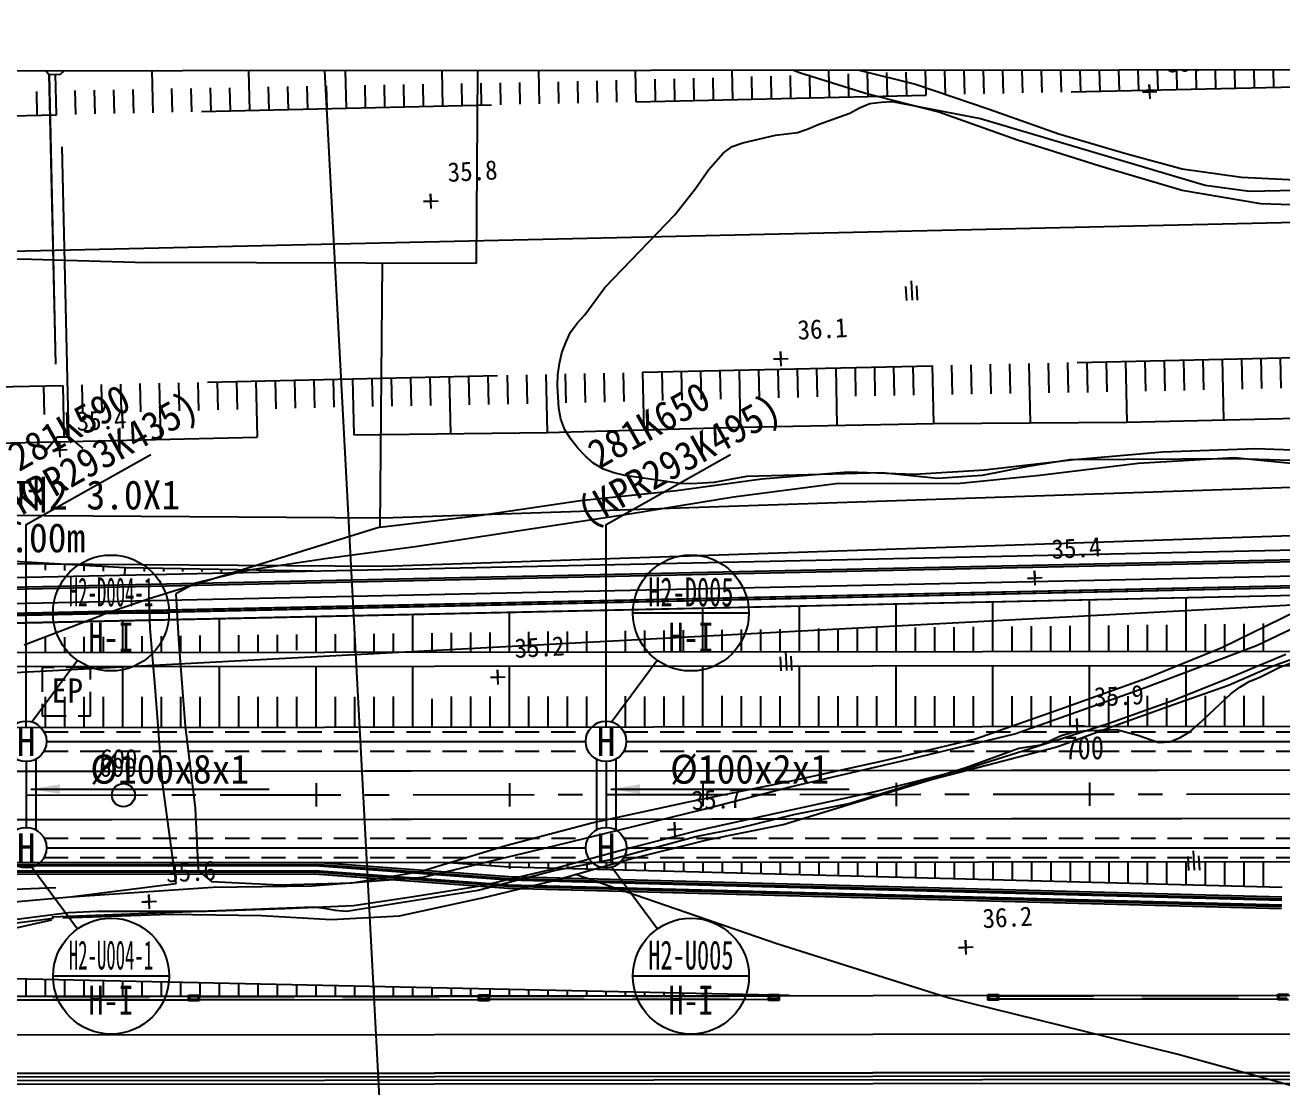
# Model space of a CAD drawing. Header units: millimetres. Extents: x 11366 to 12162, y 1103 to 1810.
# Drawn here: x 11909 to 12039.1, y 1457.4 to 1567.2 of the extents above; entities that cross this region are included whole.
import ezdxf
from ezdxf.enums import TextEntityAlignment as Align
from ezdxf.xclip import XClip

# ---------------------------------------------------------------- set-up
doc = ezdxf.new("R2010")
doc.units = ezdxf.units.MM
doc.header["$LTSCALE"] = 10
doc.header["$MEASUREMENT"] = 0
doc.header["$XCLIPFRAME"] = 2
for name, pattern in [('CENTER', [2, 1.25, -0.25, 0.25, -0.25]), ('DASHEDX2', [1.5, 1, -0.5]), ('HIDDEN', [0.375, 0.25, -0.125])]:
    doc.linetypes.add(name, pattern=pattern)
for name, color, linetype in [('TN-MANH', 4, 'Continuous'), ('TT-COMM-SYMB', 3, 'Continuous'), ('TZ-BASE', 253, 'Continuous'), ('TZ-CABL', 4, 'Continuous')]:
    doc.layers.add(name, color=color, linetype=linetype)
doc.layers.add('TX-PAPR', color=2, linetype='Continuous', plot=False)
doc.styles.add('GR', font='GulimChe.ttf')
doc.styles.get("Standard").update_dxf_attribs({"font": 'GulimChe.ttf'})
doc.linetypes.add('ZIGZAG', pattern='A,0.0001,-0.2,[131,ltypeshp.shx,S=0.2,R=0,X=-0.2,Y=0],-0.4,[131,ltypeshp.shx,S=0.2,R=180,X=0.2,Y=0],-0.2', length=0.8001)
doc.dimstyles.get("Standard").update_dxf_attribs({"dimtxt": 0.18, "dimasz": 0.18, "dimexe": 0.18, "dimexo": 0.0625, "dimgap": 0.09, "dimtad": 0, "dimtih": 1, "dimtoh": 1, "dimdec": 4, "dimzin": 0, "dimdsep": 46, "dimtxsty": 'Standard', "dimcen": 0.09, "dimadec": 0, "dimazin": 0, "dimtfac": 1, "dimtdec": 4, "dimtofl": 0, "dimtmove": 0, "dimatfit": 3, "dimfxl": 0, "dimtolj": 1, "dimtzin": 0, "dimarcsym": 0})

# ---------------------------------------------------------------- blocks, each defined once
blk = doc.blocks.new('JD-DFXGDFH6CHF')
at = {"layer": 'TZ-BASE'}
for p, q in [((517.53, 137.22), (536.11, -212.64)), ((536.65, 78.05, 35.93), (536.52, 55.46, 35.93)), ((569.97, 75.18, 36.27), (566.02, 76.78, 36.27)), ((574.86, 75.75, 35.72), (581.97, 74, 35.72)), ((576.67, 73.07, 36.27), (569.97, 75.18, 36.27)), ((584.37, 71.09, 36.27), (576.67, 73.07, 36.27)), ((581.97, 74, 35.72), (589.57, 71.4, 35.72)), ((605.44, 73.18, 35.63), (606.93, 73.26, 35.63)), ((606.19, 73.22, 35.63), (605.44, 73.18, 35.63)), ((606.23, 72.47, 35.63), (606.15, 73.97, 35.63)), ((606.15, 73.97, 35.63), (606.19, 73.22, 35.63)), ((575.15, 71, 36), (576.16, 71.57, 36)), ((576.16, 71.57, 36), (577.25, 71.99, 36)), ((577.25, 71.99, 36), (578.39, 72.15, 36)), ((578.39, 72.15, 36), (579.56, 72.2, 36)), ((579.56, 72.2, 36), (588.7, 70.45, 36)), ((571.89, 69.84, 36), (575.15, 71, 36)), ((592.4, 68.23, 36.27), (584.37, 71.09, 36.27)), ((588.7, 70.45, 36), (611.93, 63.54, 36)), ((589.57, 71.4, 35.72), (596.79, 68.86, 35.72)), ((567.47, 68.72, 36), (569.75, 69, 36)), ((569.75, 69, 36), (570.84, 69.38, 36)), ((570.84, 69.38, 36), (571.89, 69.84, 36)), ((562.99, 67.56, 36), (564.08, 67.94, 36)), ((564.08, 67.94, 36), (567.47, 68.72, 36)), ((601.04, 65.52, 36.27), (592.4, 68.23, 36.27)), ((596.79, 68.86, 35.72), (603.73, 66.84, 35.72)), ((560.53, 65.14, 36), (562.06, 66.88, 36)), ((562.06, 66.88, 36), (562.99, 67.56, 36)), ((603.73, 66.84, 35.72), (609.54, 65.24, 35.72)), ((559.19, 63.22, 36), (560.53, 65.14, 36)), ((609.55, 62.99, 36.27), (601.04, 65.52, 36.27)), ((609.54, 65.24, 35.72), (615.7, 64.37, 35.72)), ((615.7, 64.37, 35.72), (622, 64.08, 35.72)), ((531.86, 61.15, 35.8), (531.78, 62.65, 35.8)), ((531.78, 62.65, 35.8), (531.82, 61.9, 35.8)), ((557.05, 60.47, 36), (559.19, 63.22, 36)), ((617.68, 61.63, 36.27), (609.55, 62.99, 36.27)), ((611.93, 63.54, 36), (616.52, 62.95, 36)), ((616.52, 62.95, 36), (630.49, 63.19, 36)), ((283.45, 52.05), (699.95, 61.53)), ((531.07, 61.86, 35.8), (532.57, 61.94, 35.8)), ((531.82, 61.9, 35.8), (531.07, 61.86, 35.8)), ((626.07, 61.34, 36.27), (617.68, 61.63, 36.27)), ((549.8, 52.96, 36), (557.05, 60.47, 36)), ((459.22, 56, 36.19), (490.5, 55.91, 36.19)), ((490.5, 55.91, 36.19), (502.38, 55.55, 36.19)), ((536.52, 55.46, 35.93), (502.38, 55.55, 35.93)), ((526.78, 55.48, 35.93), (526.53, 28.18, 35.93)), ((581.5, 53.67, 35.97), (581.61, 51.66, 35.97)), ((547.74, 50.14, 36), (549.8, 52.96, 36)), ((580.94, 53.08, 35.97), (581.02, 51.63, 35.97)), ((582.17, 51.67, 35.97), (582.09, 53.14, 35.97)), ((546.97, 49.27, 36), (547.74, 50.14, 36)), ((545.79, 47.28, 36), (546.28, 48.33, 36)), ((546.28, 48.33, 36), (546.97, 49.27, 36)), ((545.37, 46.2, 36), (545.79, 47.28, 36)), ((545.11, 45.09, 36), (545.37, 46.2, 36)), ((567.27, 45.55, 36.11), (568.77, 45.63, 36.11)), ((568.02, 45.59, 36.11), (567.27, 45.55, 36.11)), ((568.06, 44.84, 36.11), (567.98, 46.34, 36.11)), ((567.98, 46.34, 36.11), (568.02, 45.59, 36.11)), ((544.97, 43.94, 36), (545.11, 45.09, 36)), ((544.93, 42.79, 36), (544.97, 43.94, 36)), ((545.06, 40.48, 36), (544.93, 42.79, 36)), ((545.26, 39.34, 36), (545.06, 40.48, 36)), ((545.68, 38.25, 36), (545.26, 39.34, 36)), ((546.29, 37.29, 36), (545.68, 38.25, 36)), ((493.46, 35.4, 35.42), (493.38, 36.9, 35.42)), ((493.38, 36.9, 35.42), (493.42, 36.15, 35.42)), ((547.01, 36.36, 36), (546.29, 37.29, 36)), ((492.67, 36.11, 35.42), (494.17, 36.19, 35.42)), ((493.42, 36.15, 35.42), (492.67, 36.11, 35.42)), ((547.8, 35.52, 36), (547.01, 36.36, 36)), ((548.67, 34.75, 36), (547.8, 35.52, 36)), ((589.11, 34.1, 36.27), (598.39, 35.18, 36.27)), ((597.94, 35.12, 36), (593.4, 34.41, 36)), ((615.26, 35.25, 36), (597.94, 35.12, 36)), ((598.39, 35.18, 36.27), (607.5, 35.98, 36.27)), ((614.92, 35.36, 35.59), (605, 34.75, 35.59)), ((607.5, 35.98, 36.27), (617.16, 36.32, 36.27)), ((623.25, 34.53, 35.59), (614.92, 35.36, 35.59)), ((624.42, 34.96, 36), (615.26, 35.25, 36)), ((617.16, 36.32, 36.27), (624.6, 36.03, 36.27)), ((549.68, 34.18, 36), (548.67, 34.75, 36)), ((550.76, 33.8, 36), (549.68, 34.18, 36)), ((566.06, 33.17, 36.27), (574.98, 33.9, 36.27)), ((574.98, 33.9, 36.27), (581.89, 33.67, 36.27)), ((581.89, 33.67, 36.27), (589.11, 34.1, 36.27)), ((593.4, 34.41, 36), (588.86, 33.52, 36)), ((605, 34.75, 35.59), (594.84, 33.52, 35.59)), ((551.88, 33.5, 36), (550.76, 33.8, 36)), ((557.62, 32.69, 36), (551.88, 33.5, 36)), ((557.23, 31.96, 36.27), (566.06, 33.17, 36.27)), ((558.77, 32.66, 36), (557.62, 32.69, 36)), ((561.09, 32.79, 36), (558.77, 32.66, 36)), ((564.49, 33.42, 36), (561.09, 32.79, 36)), ((573.7, 32.67, 35.59), (563.13, 31.27, 35.59)), ((578.49, 33.8, 36), (564.49, 33.42, 36)), ((579.68, 32.7, 35.59), (573.7, 32.67, 35.59)), ((584.23, 33.22, 36), (578.49, 33.8, 36)), ((586.23, 32.65, 35.59), (579.68, 32.7, 35.59)), ((588.86, 33.52, 36), (584.23, 33.22, 36)), ((594.84, 33.52, 35.59), (586.23, 32.65, 35.59)), ((547.29, 30.93, 36.27), (557.23, 31.96, 36.27)), ((563.13, 31.27, 35.59), (552.38, 29.52, 35.59)), ((536.77, 29.38, 36.27), (547.29, 30.93, 36.27)), ((526.53, 28.18, 36.27), (536.77, 29.38, 36.27)), ((552.38, 29.52, 35.59), (541.24, 27.84, 35.59)), ((481.15, 22.79), (699.98, 27.53)), ((481.15, 22.8), (699.95, 27.53)), ((526.53, 28.18, 35.93), (502.67, 20.75, 35.93)), ((541.24, 27.84, 35.59), (530.19, 26.12, 35.59)), ((530.19, 26.12, 35.59), (520.87, 24.88, 35.59)), ((439.96, 19.21), (699.95, 24.83)), ((500.17, 23.95), (479.95, 25.13)), ((500.17, 23.95), (479.95, 25.13)), ((520.87, 24.88, 35.59), (512.8, 23.69, 35.59)), ((699.42, 24.27), (0.01, -12.87)), ((489.95, 22.99), (489.95, 24.55)), ((489.95, 22.98), (489.95, 24.54)), ((491.95, 23.73), (491.95, 24.43)), ((491.95, 23.73), (491.95, 24.43)), ((493.95, 23.69), (493.95, 24.31)), ((493.95, 23.69), (493.95, 24.31)), ((495.95, 23.66), (495.95, 24.2)), ((495.95, 23.65), (495.95, 24.19)), ((497.95, 23.62), (497.95, 24.08)), ((497.95, 23.62), (497.95, 24.08)), ((500.16, 23.21), (500.17, 23.95)), ((500.16, 23.21), (500.17, 23.95)), ((519.59, 23.63), (500.17, 23.95)), ((519.59, 23.63), (500.17, 23.95)), ((502.17, 23.58), (502.17, 23.92)), ((502.17, 23.58), (502.17, 23.92)), ((504.17, 23.59), (504.17, 23.89)), ((504.17, 23.59), (504.17, 23.89)), ((506.17, 23.59), (506.17, 23.86)), ((506.17, 23.6), (506.17, 23.86)), ((512.8, 23.69, 35.59), (507.48, 22.39, 35.59)), ((508.17, 23.6), (508.17, 23.82)), ((508.17, 23.6), (508.17, 23.82)), ((510.16, 23.42), (510.17, 23.79)), ((510.17, 23.42), (510.17, 23.79)), ((512.17, 23.47), (512.17, 23.76)), ((512.17, 23.47), (512.17, 23.76)), ((514.17, 23.51), (514.17, 23.73)), ((514.17, 23.51), (514.17, 23.72)), ((516.17, 23.55), (516.17, 23.69)), ((516.17, 23.55), (516.17, 23.69)), ((594.34, 22.16, 35.44), (594.26, 23.66, 35.44)), ((594.26, 23.66, 35.44), (594.3, 22.91, 35.44)), ((507.48, 22.39, 35.59), (505.43, 21.28, 35.59)), ((593.55, 22.87, 35.44), (595.05, 22.95, 35.44)), ((594.3, 22.91, 35.44), (593.55, 22.87, 35.44)), ((505.43, 21.28, 35.59), (505.75, 16.03, 35.59)), ((609.95, 15.32), (609.95, 20.88)), ((609.95, 15.32), (609.95, 20.88)), ((502.67, 20.75, 35.93), (497.84, 19.1, 35.93)), ((502.79, 17.67, 35.93), (502.67, 20.75, 35.93)), ((549.95, 15.26), (549.95, 19.58)), ((549.95, 15.27), (549.95, 19.58)), ((569.95, 15.28), (569.95, 20.02)), ((569.95, 15.28), (569.95, 20.01)), ((579.95, 15.29), (579.95, 20.23)), ((579.95, 15.29), (579.95, 20.23)), ((589.95, 15.3), (589.95, 20.45)), ((589.95, 15.3), (589.95, 20.45)), ((599.95, 15.31), (599.95, 20.66)), ((599.95, 15.31), (599.95, 20.66)), ((617.23, 15.94, 34.84), (626.13, 20.17, 34.84)), ((489.75, 16.01, 36.02), (497.84, 19.1, 36.02)), ((489.95, 15.21), (489.95, 18.29)), ((489.95, 15.21), (489.95, 18.28)), ((499.95, 15.22), (499.95, 18.5)), ((499.95, 15.22), (499.95, 18.5)), ((509.95, 15.23), (509.95, 18.59)), ((509.95, 15.23), (509.95, 18.59)), ((519.95, 15.24), (519.95, 18.78)), ((519.95, 15.25), (519.95, 18.78)), ((529.95, 15.24), (529.95, 19.15)), ((529.95, 15.25), (529.95, 19.15)), ((539.95, 15.26), (539.95, 19.37)), ((539.95, 15.25), (539.95, 19.36)), ((613.65, 15.73, 35.59), (621.43, 19.5, 35.59)), ((503.29, 11.64, 35.93), (502.79, 17.67, 35.93)), ((503.95, 15.22), (503.95, 16.91)), ((505.95, 15.22), (505.95, 16.93)), ((505.95, 15.23), (505.95, 16.93)), ((507.95, 15.22), (507.95, 16.95)), ((507.95, 15.23), (507.95, 16.95)), ((511.95, 15.23), (511.95, 17)), ((511.95, 15.23), (511.95, 16.99)), ((513.95, 15.23), (513.95, 17.02)), ((513.95, 15.23), (513.95, 17.02)), ((515.95, 15.23), (515.95, 17.04)), ((515.95, 15.23), (515.95, 17.04)), ((517.95, 15.43), (517.95, 17.06)), ((517.95, 15.43), (517.95, 17.06)), ((521.95, 15.24), (521.95, 17.11)), ((521.95, 15.24), (521.95, 17.11)), ((523.95, 15.24), (523.95, 17.13)), ((523.95, 15.24), (523.95, 17.13)), ((525.95, 15.24), (525.95, 17.15)), ((525.95, 15.24), (525.95, 17.15)), ((527.95, 15.25), (527.95, 17.18)), ((527.95, 15.24), (527.95, 17.17)), ((531.95, 15.25), (531.95, 17.22)), ((531.95, 15.25), (531.95, 17.22)), ((533.95, 15.25), (533.95, 17.24)), ((533.95, 15.25), (533.95, 17.24)), ((535.95, 15.25), (535.95, 17.27)), ((535.95, 15.25), (535.95, 17.26)), ((537.95, 15.25), (537.95, 17.29)), ((537.95, 15.25), (537.95, 17.29)), ((541.95, 15.26), (541.95, 17.33)), ((541.95, 15.26), (541.95, 17.33)), ((543.95, 15.26), (543.95, 17.36)), ((543.95, 15.26), (543.95, 17.35)), ((545.95, 15.26), (545.95, 17.38)), ((545.95, 15.26), (545.95, 17.38)), ((547.95, 15.26), (547.95, 17.4)), ((547.95, 15.26), (547.95, 17.4)), ((551.95, 15.26), (551.94, 17.44)), ((551.95, 15.27), (551.95, 17.45)), ((553.95, 15.27), (553.94, 17.47)), ((553.95, 15.27), (553.95, 17.47)), ((555.95, 15.27), (555.94, 17.49)), ((555.95, 15.27), (555.95, 17.49)), ((557.95, 15.27), (557.94, 17.51)), ((557.95, 15.27), (557.95, 17.51)), ((561.95, 15.27), (561.95, 17.56)), ((561.95, 15.28), (561.95, 17.56)), ((563.95, 15.28), (563.95, 17.58)), ((563.95, 15.28), (563.95, 17.58)), ((565.95, 15.28), (565.95, 17.6)), ((565.95, 15.28), (565.95, 17.6)), ((567.95, 15.28), (567.95, 17.63)), ((567.95, 15.28), (567.95, 17.62)), ((571.95, 15.28), (571.95, 17.67)), ((571.95, 15.29), (571.95, 17.67)), ((573.95, 15.28), (573.95, 17.69)), ((573.95, 15.29), (573.95, 17.69)), ((575.95, 15.29), (575.95, 17.72)), ((575.95, 15.29), (575.95, 17.71)), ((577.95, 15.29), (577.95, 17.74)), ((577.95, 15.29), (577.95, 17.74)), ((581.95, 15.29), (581.95, 17.78)), ((581.95, 15.29), (581.95, 17.78)), ((583.95, 15.3), (583.95, 17.81)), ((583.95, 15.29), (583.95, 17.8)), ((585.95, 15.3), (585.95, 17.83)), ((585.95, 15.3), (585.95, 17.83)), ((587.95, 15.3), (587.95, 17.85)), ((587.95, 15.3), (587.95, 17.85)), ((591.95, 15.3), (591.95, 17.9)), ((591.95, 15.3), (591.95, 17.89)), ((593.95, 15.3), (593.95, 17.92)), ((593.95, 15.3), (593.95, 17.92)), ((595.95, 15.3), (595.95, 17.94)), ((595.95, 15.31), (595.95, 17.94)), ((597.95, 15.31), (597.95, 17.96)), ((597.95, 15.31), (597.95, 17.96)), ((601.95, 15.31), (601.95, 18.01)), ((601.95, 15.31), (601.95, 18.01)), ((603.95, 15.31), (603.95, 18.03)), ((603.95, 15.31), (603.95, 18.03)), ((605.95, 15.32), (605.95, 18.06)), ((605.95, 15.31), (605.95, 18.05)), ((607.95, 15.32), (607.95, 18.08)), ((607.95, 15.31), (607.95, 18.07)), ((611.95, 15.32), (611.95, 18.12)), ((611.95, 15.32), (611.95, 18.12)), ((613.95, 15.32), (613.95, 18.15)), ((613.95, 15.32), (613.95, 18.14)), ((615.95, 15.32), (615.95, 18.17)), ((615.95, 15.32), (615.95, 18.17)), ((617.95, 15.32), (617.95, 18.19)), ((617.95, 15.33), (617.95, 18.19)), ((491.95, 15.21), (491.95, 16.77)), ((491.95, 15.21), (491.95, 16.77)), ((493.95, 15.21), (493.95, 16.79)), ((493.95, 15.21), (493.95, 16.79)), ((495.95, 15.22), (495.95, 16.82)), ((495.95, 15.21), (495.95, 16.81)), ((497.95, 15.22), (497.95, 16.84)), ((497.95, 15.22), (497.95, 16.84)), ((501.95, 15.22), (501.95, 16.88)), ((501.95, 15.22), (501.95, 16.88)), ((503.95, 15.22), (503.95, 16.9)), ((505.75, 16.03, 35.59), (506.38, 7.57, 35.59)), ((605.44, 11.49, 34.84), (617.23, 15.94, 34.84)), ((605.85, 12.54, 35.59), (613.65, 15.73, 35.59)), ((567.95, 14.76, 35.11), (568.02, 13.31, 35.11)), ((568.5, 15.35, 35.11), (568.61, 13.34, 35.11)), ((569.17, 13.35, 35.11), (569.1, 14.82, 35.11)), ((620.27, 15, 34.84), (614.42, 12.56, 34.84)), ((618.68, 13.72, 36.56), (622.66, 15.16, 36.56)), ((489.96, 7.45), (489.95, 13.75)), ((489.96, 7.45), (489.95, 13.75)), ((499.96, 7.46), (499.95, 13.76)), ((499.96, 7.46), (499.95, 13.76)), ((509.96, 7.47), (509.95, 13.77)), ((509.96, 7.47), (509.95, 13.77)), ((519.96, 7.48), (519.95, 13.78)), ((519.96, 7.48), (519.95, 13.78)), ((529.96, 7.49), (529.95, 13.79)), ((529.96, 7.48), (529.95, 13.78)), ((538.78, 11.91, 35.21), (538.7, 13.41, 35.21)), ((538.7, 13.41, 35.21), (538.74, 12.66, 35.21)), ((539.96, 7.5), (539.95, 13.8)), ((539.96, 7.49), (539.95, 13.79)), ((549.96, 7.51), (549.95, 13.81)), ((549.96, 7.5), (549.95, 13.8)), ((569.96, 7.52), (569.95, 13.82)), ((569.96, 7.52), (569.95, 13.82)), ((579.96, 7.53), (579.95, 13.83)), ((579.96, 7.53), (579.95, 13.83)), ((589.96, 7.54), (589.95, 13.84)), ((589.96, 7.54), (589.95, 13.84)), ((599.96, 7.55), (599.95, 13.85)), ((599.96, 7.55), (599.95, 13.85)), ((609.96, 7.56), (609.95, 13.86)), ((609.96, 7.56), (609.95, 13.86)), ((614.34, 11.83, 36.56), (618.68, 13.72, 36.56)), ((617.58, 12.65, 36), (619.67, 13.68, 36)), ((619.67, 13.68, 36), (620.76, 14.1, 36)), ((537.99, 12.62, 35.21), (539.49, 12.7, 35.21)), ((538.74, 12.66, 35.21), (537.99, 12.62, 35.21)), ((596.88, 9.33, 35.59), (605.85, 12.54, 35.59)), ((614.42, 12.56, 34.84), (608.65, 10.24, 34.84)), ((608.66, 9.83, 36.56), (614.34, 11.83, 36.56)), ((615.53, 11.61, 36), (616.49, 12.22, 36)), ((616.49, 12.22, 36), (617.58, 12.65, 36)), ((491.96, 7.45), (491.96, 10.6)), ((491.96, 7.45), (491.96, 10.6)), ((493.96, 7.45), (493.96, 10.6)), ((493.96, 7.45), (493.96, 10.6)), ((495.96, 7.46), (495.96, 10.61)), ((495.96, 7.45), (495.96, 10.6)), ((497.96, 7.46), (497.96, 10.61)), ((497.96, 7.46), (497.96, 10.61)), ((501.96, 7.46), (501.96, 10.61)), ((501.96, 7.46), (501.96, 10.61)), ((504.05, 1.76, 35.93), (503.29, 11.64, 35.93)), ((503.96, 7.46), (503.96, 10.61)), ((503.96, 7.46), (503.96, 10.61)), ((505.96, 7.47), (505.96, 10.62)), ((505.96, 7.46), (505.96, 10.61)), ((507.96, 7.47), (507.96, 10.62)), ((507.96, 7.46), (507.96, 10.61)), ((511.96, 7.47), (511.96, 10.69)), ((511.96, 7.47), (511.96, 10.68)), ((513.96, 7.47), (513.96, 10.6)), ((513.96, 7.47), (513.96, 10.59)), ((515.96, 7.47), (515.96, 10.62)), ((515.96, 7.47), (515.96, 10.62)), ((517.96, 7.48), (517.96, 10.63)), ((517.96, 7.47), (517.96, 10.62)), ((521.96, 7.48), (521.96, 10.63)), ((521.96, 7.48), (521.96, 10.63)), ((523.96, 7.48), (523.96, 10.63)), ((523.96, 7.48), (523.96, 10.63)), ((525.96, 7.48), (525.96, 10.63)), ((525.96, 7.48), (525.96, 10.63)), ((527.96, 7.49), (527.96, 10.64)), ((527.96, 7.48), (527.96, 10.63)), ((533.96, 7.49), (533.96, 10.64)), ((533.96, 7.49), (533.96, 10.64)), ((535.96, 7.49), (535.96, 10.64)), ((535.96, 7.49), (535.96, 10.64)), ((537.96, 7.49), (537.96, 10.64)), ((537.96, 7.49), (537.96, 10.64)), ((541.96, 7.5), (541.96, 10.65)), ((541.96, 7.5), (541.96, 10.65)), ((543.96, 7.5), (543.96, 10.65)), ((543.96, 7.5), (543.96, 10.65)), ((545.96, 7.5), (545.96, 10.65)), ((545.96, 7.5), (545.96, 10.65)), ((547.96, 7.5), (547.96, 10.65)), ((547.96, 7.5), (547.96, 10.65)), ((551.96, 7.51), (551.96, 10.68)), ((551.96, 7.5), (551.96, 10.67)), ((553.96, 7.51), (553.96, 10.66)), ((553.96, 7.51), (553.96, 10.66)), ((555.96, 7.51), (555.96, 10.66)), ((555.96, 7.51), (555.96, 10.66)), ((557.96, 7.51), (557.96, 10.71)), ((557.96, 7.51), (557.96, 10.71)), ((561.96, 7.51), (561.96, 10.71)), ((561.96, 7.52), (561.96, 10.71)), ((563.96, 7.52), (563.96, 10.67)), ((563.96, 7.52), (563.96, 10.67)), ((565.96, 7.52), (565.96, 10.67)), ((565.96, 7.52), (565.96, 10.67)), ((567.96, 7.52), (567.96, 10.67)), ((567.96, 7.52), (567.96, 10.67)), ((571.96, 7.53), (571.96, 10.68)), ((571.96, 7.52), (571.96, 10.67)), ((573.96, 7.53), (573.96, 10.68)), ((573.96, 7.52), (573.96, 10.67)), ((575.96, 7.53), (575.96, 10.68)), ((575.96, 7.53), (575.96, 10.68)), ((577.96, 7.53), (577.96, 10.68)), ((577.96, 7.53), (577.96, 10.68)), ((581.96, 7.53), (581.96, 10.68)), ((581.96, 7.53), (581.96, 10.68)), ((583.96, 7.54), (583.96, 10.69)), ((583.96, 7.53), (583.96, 10.68)), ((585.96, 7.54), (585.96, 10.69)), ((585.96, 7.54), (585.96, 10.69)), ((587.96, 7.54), (587.96, 10.69)), ((587.96, 7.54), (587.96, 10.69)), ((591.96, 7.54), (591.96, 10.69)), ((591.96, 7.54), (591.96, 10.69)), ((592.25, 6.8, 34.84), (605.44, 11.49, 34.84)), ((593.96, 7.54), (593.96, 10.69)), ((593.96, 7.54), (593.96, 10.69)), ((595.96, 7.55), (595.96, 10.7)), ((595.96, 7.54), (595.96, 10.69)), ((597.96, 7.55), (597.96, 10.7)), ((597.96, 7.55), (597.96, 10.7)), ((601.96, 7.55), (601.96, 10.7)), ((601.96, 7.55), (601.96, 10.7)), ((603.96, 7.55), (603.96, 10.7)), ((603.96, 7.55), (603.96, 10.7)), ((605.96, 7.56), (605.96, 10.71)), ((605.96, 7.55), (605.96, 10.7)), ((607.96, 7.55), (607.96, 10.47)), ((607.96, 7.56), (607.96, 10.47)), ((611.22, 7.75, 36), (614.6, 10.93, 36)), ((611.96, 7.56), (611.96, 10.71)), ((611.96, 7.56), (611.96, 10.71)), ((613.96, 7.56), (613.96, 10.71)), ((613.96, 7.56), (613.96, 10.71)), ((614.6, 10.93, 36), (615.53, 11.61, 36)), ((615.96, 7.56), (615.96, 10.71)), ((615.96, 7.56), (615.96, 10.71)), ((617.96, 7.57), (617.96, 10.72)), ((617.96, 7.56), (617.96, 10.71)), ((531.96, 7.49), (531.96, 10.4)), ((531.96, 7.49), (531.96, 10.4)), ((588.16, 6.26, 35.59), (596.88, 9.33, 35.59)), ((608.65, 10.24, 34.84), (601.88, 7.81, 34.84)), ((603.29, 7.91, 36.56), (608.66, 9.83, 36.56)), ((601.88, 7.81, 34.84), (596.09, 5.95, 34.84)), ((596.57, 5.44, 36.56), (603.29, 7.91, 36.56)), ((598.73, 6.87, 35.92), (598.65, 8.36, 35.92)), ((598.65, 8.36, 35.92), (598.69, 7.61, 35.92)), ((506.38, 7.57, 35.59), (507.42, -0.89, 35.59)), ((581.61, 4.25, 34.84), (592.25, 6.8, 34.84)), ((594.92, 5.64, 36), (597.02, 6.6, 36)), ((597.02, 6.6, 36), (598.15, 6.91, 36)), ((597.94, 7.57, 35.92), (599.44, 7.65, 35.92)), ((598.69, 7.61, 35.92), (597.94, 7.57, 35.92)), ((598.15, 6.91, 36), (599.28, 7.1, 36)), ((599.28, 7.1, 36), (602.74, 7.24, 36)), ((602.74, 7.24, 36), (604.98, 6.64, 36)), ((604.98, 6.64, 36), (607.14, 5.88, 36)), ((609.33, 6.42, 36), (610.33, 7, 36)), ((610.33, 7, 36), (611.22, 7.75, 36)), ((578.57, 3.98, 35.59), (588.16, 6.26, 35.59)), ((587.17, 3.32, 36), (592.65, 5.29, 36)), ((596.09, 5.95, 34.84), (587.51, 3.22, 34.84)), ((590.23, 3.79, 36.56), (596.57, 5.44, 36.56)), ((592.65, 5.29, 36), (594.92, 5.64, 36)), ((607.14, 5.88, 36), (608.28, 5.96, 36)), ((608.28, 5.96, 36), (609.33, 6.42, 36)), ((568.64, 1.81, 35.59), (578.57, 3.98, 35.59)), ((569, 1.29, 34.84), (581.61, 4.25, 34.84)), ((298.8, 2.77), (498.8, 2.94)), ((471.52, 2.92), (563.16, 3)), ((498.8, 2.94), (698.8, 3.12)), ((563.16, 3), (607.07, 3.04)), ((575.05, -0.42, 36), (587.17, 3.32, 36)), ((587.51, 3.22, 34.84), (577.74, 0.79, 34.84)), ((583.71, 2.09, 36.56), (590.23, 3.79, 36.56)), ((607.07, 3.04), (700, 3.13)), ((505.48, -8.69, 35.93), (504.05, 1.76, 35.93)), ((520, -0.73), (520, 1.67)), ((520, -0.74), (520, 1.66)), ((540, -0.71), (540, 1.69)), ((540, -0.72), (540, 1.68)), ((558.47, -0.26, 35.59), (568.64, 1.81, 35.59)), ((560, -0.69), (560, 1.71)), ((560, -0.7), (560, 1.7)), ((576.56, -0.09, 36.56), (583.71, 2.09, 36.56)), ((580, -0.67), (580, 1.73)), ((580, -0.69), (580, 1.71)), ((600, -0.66), (600, 1.74)), ((600, -0.67), (600, 1.73)), ((560.06, -0.99, 34.84), (569, 1.29, 34.84)), ((577.74, 0.79, 34.84), (569.24, -1.06, 34.84)), ((507.42, -0.89, 35.59), (507.75, -7.35, 35.59)), ((544.59, -4.79, 34.84), (560.06, -0.99, 34.84)), ((548.46, -2.43, 35.59), (558.47, -0.26, 35.59)), ((569.24, -1.06, 34.84), (559.65, -3.18, 34.84)), ((568.27, -2.58, 36.56), (576.56, -0.09, 36.56)), ((569.38, -1.55, 36), (575.05, -0.42, 36)), ((298.8, -2.23), (498.8, -2.06)), ((436.62, -2.11), (609.47, -1.96)), ((498.8, -2.06), (698.8, -1.88)), ((539.57, -4.75, 35.59), (548.46, -2.43, 35.59)), ((557.1, -3.84, 35.65), (557.02, -2.34, 35.65)), ((557.02, -2.34, 35.65), (557.06, -3.09, 35.65)), ((560.41, -4.18, 36.56), (568.27, -2.58, 36.56)), ((563.76, -2.95, 36), (569.38, -1.55, 36)), ((609.47, -1.96), (700, -1.87)), ((550.25, -6.25, 36), (559.22, -3.84, 36)), ((559.65, -3.18, 34.84), (551.88, -5.19, 34.84)), ((556.31, -3.13, 35.65), (557.81, -3.05, 35.65)), ((557.06, -3.09, 35.65), (556.31, -3.13, 35.65)), ((559.22, -3.84, 36), (563.76, -2.95, 36)), ((530.72, -7.46, 35.59), (539.57, -4.75, 35.59)), ((531.01, -8.05, 34.84), (544.59, -4.79, 34.84)), ((551.88, -5.19, 34.84), (544.31, -7.24, 34.84)), ((552.23, -6.21, 36.56), (560.41, -4.18, 36.56)), ((543.98, -7.12), (543.98, -6.5)), ((544.58, -8.37, 36.56), (552.23, -6.21, 36.56)), ((544.58, -7.34, 36), (550.25, -6.25, 36)), ((545.98, -7.17), (545.98, -6.5)), ((545.98, -7.17), (545.98, -6.5)), ((547.98, -7.23), (547.98, -6.5)), ((547.98, -7.22), (547.98, -6.5)), ((549.98, -7.28), (549.98, -6.49)), ((549.98, -7.28), (549.98, -6.5)), ((551.98, -7.33), (551.98, -6.49)), ((551.98, -7.33), (551.98, -6.5)), ((553.98, -7.38), (553.98, -6.49)), ((553.98, -7.38), (553.98, -6.49)), ((555.98, -7.43), (555.98, -6.49)), ((555.98, -7.43), (555.98, -6.49)), ((557.98, -7.49), (557.98, -6.49)), ((557.98, -7.48), (557.98, -6.49)), ((559.98, -7.54), (559.98, -6.49)), ((559.98, -7.54), (559.98, -6.49)), ((561.98, -7.59), (561.98, -6.48)), ((561.98, -7.59), (561.98, -6.49)), ((563.98, -7.64), (563.98, -6.48)), ((563.98, -7.64), (563.98, -6.48)), ((565.98, -7.7), (565.98, -6.48)), ((565.98, -7.69), (565.98, -6.48)), ((567.98, -7.75), (567.98, -6.48)), ((567.98, -7.75), (567.98, -6.48)), ((569.98, -7.8), (569.98, -6.48)), ((569.98, -7.8), (569.98, -6.48)), ((571.98, -7.85), (571.98, -6.47)), ((571.98, -7.85), (571.98, -6.48)), ((573.98, -7.9), (573.98, -6.47)), ((573.98, -7.9), (573.98, -6.48)), ((575.98, -7.96), (575.98, -6.47)), ((575.98, -7.95), (575.98, -6.47)), ((577.98, -8.01), (577.98, -6.47)), ((577.98, -8.01), (577.98, -6.47)), ((579.98, -8.06), (579.98, -6.47)), ((579.98, -8.06), (579.98, -6.47)), ((581.98, -8.11), (581.98, -6.47)), ((581.98, -8.11), (581.98, -6.47)), ((583.98, -8.16), (583.98, -6.46)), ((583.98, -8.17), (583.98, -6.47)), ((585.98, -8.22), (585.98, -6.46)), ((585.98, -8.22), (585.98, -6.46)), ((587.98, -8.27), (587.98, -6.46)), ((587.98, -8.27), (587.98, -6.46)), ((589.98, -8.32), (589.98, -6.46)), ((589.98, -8.32), (589.98, -6.46)), ((591.98, -8.37), (591.98, -6.46)), ((591.98, -8.37), (591.98, -6.46)), ((593.98, -8.43), (593.98, -6.46)), ((593.98, -8.42), (593.98, -6.46)), ((595.98, -8.48), (595.98, -6.45)), ((595.98, -8.48), (595.98, -6.46)), ((597.98, -8.53), (597.98, -6.45)), ((597.98, -8.53), (597.98, -6.45)), ((599.98, -8.58), (599.98, -6.45)), ((599.98, -8.58), (599.98, -6.45)), ((601.98, -8.64), (601.98, -6.45)), ((601.98, -8.63), (601.98, -6.45)), ((603.98, -8.69), (603.98, -6.45)), ((603.98, -8.69), (603.98, -6.45)), ((605.98, -8.74), (605.98, -6.44)), ((605.98, -8.74), (605.98, -6.45)), ((607.98, -8.79), (607.98, -6.44)), ((607.98, -8.79), (607.98, -6.45)), ((609.98, -8.84), (609.98, -6.44)), ((609.98, -8.84), (609.98, -6.44)), ((610.14, -5.9, 35.11), (610.22, -7.34, 35.11)), ((610.7, -5.3, 35.11), (610.8, -7.31, 35.11)), ((611.37, -7.31, 35.11), (611.29, -5.84, 35.11)), ((611.98, -8.9), (611.98, -6.44)), ((611.98, -8.89), (611.98, -6.44)), ((613.98, -8.95), (613.98, -6.44)), ((613.98, -8.95), (613.98, -6.44)), ((615.98, -9), (615.98, -6.44)), ((615.98, -9), (615.98, -6.44)), ((617.98, -9.05), (617.98, -6.43)), ((617.98, -9.05), (617.98, -6.44)), ((519.87, -6.52), (479.5, -6.57)), ((519.87, -6.52), (479.5, -6.57)), ((519.85, -6.72), (479.5, -6.77)), ((519.85, -6.72), (479.5, -6.77)), ((519.86, -6.87), (479.5, -6.92)), ((519.86, -6.87), (479.5, -6.92)), ((519.84, -7.37), (479.5, -7.42)), ((519.84, -7.37), (479.5, -7.42)), ((519.83, -7.52), (479.5, -7.57)), ((519.83, -7.52), (479.5, -7.57)), ((519.82, -7.72), (479.5, -7.77)), ((519.83, -7.72), (479.5, -7.77)), ((507.75, -7.35, 35.59), (509.13, -8.48, 35.59)), ((539.81, -9.21), (519.82, -7.72)), ((539.82, -9.01), (519.83, -7.52)), ((539.82, -9.01), (519.83, -7.52)), ((539.81, -9.21), (519.83, -7.72)), ((539.83, -8.86), (519.84, -7.37)), ((539.83, -8.86), (519.84, -7.37)), ((539.86, -8.21), (519.85, -6.72)), ((539.86, -8.21), (519.85, -6.72)), ((539.85, -8.36), (519.86, -6.87)), ((539.85, -8.36), (519.86, -6.87)), ((539.87, -8.01), (519.87, -6.52)), ((539.87, -8.01), (519.87, -6.52)), ((523.68, -8.64, 35.59), (530.72, -7.46, 35.59)), ((533.98, -6.57), (533.98, -6.51)), ((533.98, -6.57), (533.98, -6.51)), ((535.98, -6.72), (535.98, -6.51)), ((535.98, -6.72), (535.98, -6.51)), ((536.7, -9.4, 36), (544.58, -7.34, 36)), ((544.31, -7.24, 34.84), (537.14, -8.92, 34.84)), ((537.98, -6.87), (537.98, -6.51)), ((537.98, -6.87), (537.98, -6.51)), ((539.98, -7.17), (539.98, -6.5)), ((539.98, -7.18), (539.98, -6.51)), ((541.98, -7.07), (541.98, -6.5)), ((541.98, -7.07), (541.98, -6.5)), ((543.98, -7.12), (543.98, -6.5)), ((567.61, -14.95, 37.2), (546.77, -7.75, 37.2)), ((494.49, -10.06, 35.93), (505.48, -8.69, 35.93)), ((494.49, -10.06, 34.84), (509.26, -9.08, 34.84)), ((509.13, -8.48, 35.59), (516.15, -8.85, 35.59)), ((509.26, -9.08, 34.84), (519.46, -8.92, 34.84)), ((516.15, -8.85, 35.59), (523.68, -8.64, 35.59)), ((519.46, -8.92, 34.84), (531.01, -8.05, 34.84)), ((537.14, -8.92, 34.84), (530.02, -10.07, 34.84)), ((537.6, -10.08, 36.56), (544.58, -8.37, 36.56)), ((619.84, -11.1), (539.82, -9.01)), ((619.84, -11.1), (539.82, -9.01)), ((619.84, -10.95), (539.83, -8.86)), ((619.85, -10.95), (539.83, -8.86)), ((619.86, -10.45), (539.85, -8.36)), ((619.86, -10.45), (539.85, -8.36)), ((619.86, -10.3), (539.86, -8.21)), ((619.86, -10.3), (539.86, -8.21)), ((619.87, -10.1), (539.87, -8.01)), ((619.87, -10.1), (539.87, -8.01)), ((493.02, -9.14, 36.16), (486.95, -9.39, 36.16)), ((488.7, -10.58, 35.62), (494.49, -10.06, 35.62)), ((502.71, -11.32, 35.59), (502.63, -9.82, 35.59)), ((502.63, -9.82, 35.59), (502.67, -10.57, 35.59)), ((523.07, -11.56, 36), (536.7, -9.4, 36)), ((530.02, -10.07, 34.84), (523.81, -11, 34.84)), ((528.57, -12.03, 36.56), (537.6, -10.08, 36.56)), ((619.84, -11.3), (539.81, -9.21)), ((619.84, -11.3), (539.81, -9.21)), ((492.59, -12.16, 36), (519.63, -11.12, 36)), ((497.33, -11.6, 34.84), (494.32, -11.74, 34.84)), ((502.5, -11.59, 34.84), (497.33, -11.6, 34.84)), ((501.92, -10.61, 35.59), (503.42, -10.53, 35.59)), ((502.67, -10.57, 35.59), (501.92, -10.61, 35.59)), ((508.6, -11.58, 34.84), (502.5, -11.59, 34.84)), ((516.7, -11.31, 34.84), (508.6, -11.58, 34.84)), ((523.81, -11, 34.84), (516.7, -11.31, 34.84)), ((519.63, -11.12, 36), (520.77, -11.23, 36)), ((520.77, -11.23, 36), (521.92, -11.45, 36)), ((521.92, -11.45, 36), (523.07, -11.56, 36)), ((486.87, -13.72, 36.58), (492.6, -12.46, 36.58)), ((494.32, -11.74, 35.62), (487.91, -12.57, 35.62)), ((488.14, -12.87, 36), (492.78, -12.29, 36)), ((493.73, -12.23, 36.56), (504.76, -11.88, 36.56)), ((504.76, -11.88, 36.56), (514.29, -12.01, 36.56)), ((514.29, -12.01, 36.56), (521.5, -12.42, 36.56)), ((521.5, -12.42, 36.56), (528.57, -12.03, 36.56)), ((585.19, -20.48, 37.2), (567.61, -14.95, 37.2)), ((586.41, -15.34, 36.2), (587.91, -15.26, 36.2)), ((587.16, -15.3, 36.2), (586.41, -15.34, 36.2)), ((587.2, -16.05, 36.2), (587.12, -14.55, 36.2)), ((587.12, -14.55, 36.2), (587.16, -15.3, 36.2)), ((568.92, -20.29), (479.99, -18.37)), ((568.92, -20.29), (479.99, -18.37)), ((489.91, -18.59), (489.92, -20.36)), ((489.92, -18.59), (489.92, -20.36)), ((491.91, -18.63), (491.92, -20.36)), ((491.92, -18.63), (491.92, -20.36)), ((493.91, -18.67), (493.92, -20.36)), ((493.92, -18.67), (493.92, -20.35)), ((495.91, -18.72), (495.92, -20.35)), ((495.92, -18.71), (495.92, -20.35)), ((497.91, -18.76), (497.92, -20.35)), ((497.92, -18.76), (497.92, -20.35)), ((499.91, -18.8), (499.92, -20.35)), ((499.92, -18.8), (499.92, -20.35)), ((501.91, -18.84), (501.92, -20.35)), ((501.91, -18.85), (501.92, -20.35)), ((503.91, -18.89), (503.92, -20.35)), ((503.91, -18.89), (503.92, -20.34)), ((505.91, -18.93), (505.92, -20.35)), ((505.91, -18.93), (505.92, -20.34)), ((507.91, -18.97), (507.92, -20.34)), ((507.91, -18.98), (507.92, -20.34)), ((509.91, -19.02), (509.92, -20.34)), ((509.91, -19.02), (509.92, -20.34)), ((511.91, -19.06), (511.92, -20.34)), ((511.91, -19.06), (511.92, -20.34)), ((513.91, -19.1), (513.92, -20.34)), ((513.91, -19.1), (513.92, -20.34)), ((515.91, -19.14), (515.92, -20.33)), ((515.91, -19.15), (515.92, -20.34)), ((517.91, -19.19), (517.92, -20.33)), ((517.91, -19.19), (517.92, -20.33)), ((519.91, -19.23), (519.92, -20.33)), ((519.91, -19.23), (519.92, -20.33)), ((521.91, -19.27), (521.92, -20.33)), ((521.91, -19.28), (521.91, -20.33)), ((523.91, -19.32), (523.91, -20.33)), ((523.91, -19.32), (523.92, -20.33)), ((525.91, -19.36), (525.91, -20.33)), ((525.91, -19.36), (525.92, -20.32)), ((527.91, -19.4), (527.92, -20.32)), ((527.91, -19.41), (527.91, -20.33)), ((529.91, -19.45), (529.91, -20.32)), ((529.91, -19.45), (529.92, -20.32)), ((531.91, -19.49), (531.91, -20.32)), ((531.91, -19.49), (531.92, -20.32)), ((0.02, -20.81), (700.02, -20.17)), ((2.03, -20.81), (699.95, -20.16)), ((477.69, -20.39), (506.89, -20.36)), ((477.69, -20.75), (506.89, -20.72)), ((507.69, -20.36), (536.89, -20.34)), ((507.69, -20.72), (536.89, -20.7)), ((533.91, -19.53), (533.91, -20.32)), ((533.91, -19.53), (533.92, -20.32)), ((535.91, -19.57), (535.92, -20.32)), ((535.91, -19.58), (535.91, -20.32)), ((537.69, -20.34), (566.89, -20.31)), ((537.69, -20.7), (566.89, -20.67)), ((537.91, -19.62), (537.91, -20.32)), ((537.91, -19.62), (537.92, -20.31)), ((539.91, -19.66), (539.91, -20.31)), ((539.91, -19.66), (539.92, -20.31)), ((541.91, -19.7), (541.92, -20.31)), ((541.91, -19.71), (541.91, -20.31)), ((543.91, -19.75), (543.91, -20.31)), ((543.91, -19.75), (543.92, -20.31)), ((545.91, -19.79), (545.91, -20.31)), ((545.91, -19.79), (545.92, -20.31)), ((547.91, -19.83), (547.92, -20.3)), ((547.91, -19.84), (547.91, -20.31)), ((549.91, -19.88), (549.91, -20.31)), ((549.91, -19.88), (549.92, -20.3)), ((551.91, -19.92), (551.91, -20.3)), ((551.91, -19.92), (551.92, -20.3)), ((553.91, -19.96), (553.91, -20.3)), ((553.91, -19.96), (553.92, -20.3)), ((555.91, -20.01), (555.91, -20.3)), ((555.91, -20.01), (555.91, -20.3)), ((557.91, -20.05), (557.91, -20.3)), ((557.91, -20.05), (557.91, -20.3)), ((559.91, -20.09), (559.91, -20.3)), ((559.91, -20.09), (559.91, -20.29)), ((608.99, -26.34, 37.2), (585.19, -20.48, 37.2)), ((590.39, -20.29), (619.59, -20.26)), ((590.39, -20.65), (619.59, -20.62)), ((0.15, -24.81), (700.02, -24.17)), ((2.03, -24.81), (699.95, -24.16)), ((632.01, -32.69, 37.2), (608.99, -26.34, 37.2)), ((2.03, -28.81), (700.03, -28.17)), ((2.04, -28.81), (699.95, -28.16))]:
    blk.add_line(p, q, dxfattribs=at)
at = {"layer": 'TZ-BASE', "linetype": 'DASHEDX2'}
for p, q in [((593.06, 73.1), (592.94, 78.1)), ((603.05, 73.33), (602.94, 78.43)), ((603.05, 73.33), (602.94, 78.43)), ((613.05, 73.55), (612.93, 78.65)), ((553.07, 72.19), (552.96, 76.74)), ((563.06, 72.42), (562.96, 77.02)), ((563.06, 72.42), (562.96, 77.02)), ((573.06, 72.65), (572.95, 77.39)), ((583.06, 72.87), (582.95, 77.77)), ((583.06, 72.87), (582.95, 77.77)), ((491.08, 76.31), (492.3, 75.01)), ((491.08, 76.31), (492.31, 75.01)), ((493.5, 75.04), (494.94, 76.36)), ((493.51, 75.04), (494.94, 76.37)), ((503.08, 71.05), (502.97, 75.95)), ((503.08, 71.05), (502.97, 75.95)), ((513.08, 71.28), (512.97, 76.08)), ((523.07, 71.51), (522.97, 76.21)), ((523.07, 71.51), (522.97, 76.21)), ((533.07, 71.74), (532.97, 76.33)), ((543.07, 71.96), (542.97, 76.46)), ((543.07, 71.96), (542.97, 76.46)), ((587.06, 72.96), (587, 75.43)), ((589.06, 73.01), (589, 75.49)), ((591.06, 73.05), (591, 75.54)), ((595.06, 73.15), (595, 75.65)), ((597.05, 73.19), (597, 75.71)), ((599.05, 73.24), (599, 75.77)), ((601.05, 73.28), (601, 75.82)), ((605.05, 73.37), (604.99, 75.92)), ((607.05, 73.42), (606.99, 75.97)), ((609.05, 73.46), (608.99, 76.01)), ((611.05, 73.51), (610.99, 76.06)), ((615.05, 73.6), (614.99, 76.15)), ((617.05, 73.65), (616.99, 76.2)), ((619.05, 73.69), (618.99, 76.24)), ((492.3, 75.01), (493.5, 75.04)), ((492.31, 75.01), (493.51, 75.04)), ((493.08, 70.83), (492.99, 75.03)), ((539.07, 71.87), (539.02, 74.14)), ((541.07, 71.92), (541.02, 74.18)), ((545.07, 72.01), (545.02, 74.26)), ((547.07, 72.05), (547.02, 74.31)), ((549.07, 72.1), (549.02, 74.36)), ((551.07, 72.14), (551.01, 74.41)), ((555.07, 72.24), (555.01, 74.52)), ((557.07, 72.28), (557.01, 74.57)), ((559.06, 72.33), (559.01, 74.62)), ((561.06, 72.37), (561.01, 74.67)), ((565.06, 72.46), (565.01, 74.78)), ((567.06, 72.51), (567.01, 74.84)), ((569.06, 72.55), (569.01, 74.9)), ((571.06, 72.6), (571.01, 74.96)), ((575.06, 72.69), (575.01, 75.08)), ((577.06, 72.74), (577.01, 75.14)), ((579.06, 72.78), (579, 75.2)), ((581.06, 72.83), (581, 75.26)), ((585.06, 72.92), (585, 75.38)), ((491.08, 70.78), (491.03, 73.26)), ((495.08, 70.87), (495.02, 73.34)), ((497.08, 70.92), (497.02, 73.38)), ((499.08, 70.96), (499.02, 73.42)), ((501.08, 71.01), (501.02, 73.46)), ((505.08, 71.1), (505.02, 73.54)), ((507.08, 71.14), (507.02, 73.57)), ((509.08, 71.19), (509.02, 73.61)), ((511.08, 71.24), (511.02, 73.64)), ((515.08, 71.33), (515.02, 73.72)), ((517.08, 71.37), (517.02, 73.75)), ((519.07, 71.42), (519.02, 73.79)), ((521.07, 71.46), (521.02, 73.82)), ((525.07, 71.55), (525.02, 73.89)), ((527.07, 71.6), (527.02, 73.93)), ((529.07, 71.64), (529.02, 73.96)), ((531.07, 71.69), (531.02, 74)), ((535.07, 71.78), (535.02, 74.07)), ((537.07, 71.83), (537.02, 74.11)), ((611.69, 45.52), (611.76, 42.37)), ((613.69, 45.56), (613.83, 39.26)), ((615.69, 45.61), (615.76, 42.46)), ((617.69, 45.65), (617.76, 42.5)), ((619.69, 45.7), (619.76, 42.55)), ((555.7, 44.24), (555.77, 41.27)), ((557.7, 44.29), (557.77, 41.32)), ((559.7, 44.33), (559.77, 41.37)), ((561.7, 44.38), (561.77, 41.43)), ((563.7, 44.43), (563.83, 38.53)), ((563.7, 44.43), (563.83, 38.53)), ((565.7, 44.47), (565.77, 41.52)), ((567.7, 44.52), (567.77, 41.56)), ((569.7, 44.56), (569.77, 41.6)), ((571.7, 44.61), (571.77, 41.64)), ((573.7, 44.65), (573.83, 38.7)), ((575.7, 44.7), (575.76, 41.72)), ((577.7, 44.74), (577.76, 41.76)), ((579.7, 44.79), (579.76, 41.8)), ((581.7, 44.83), (581.76, 41.84)), ((583.7, 44.88), (583.83, 38.88)), ((583.7, 44.88), (583.83, 38.88)), ((585.69, 44.93), (585.76, 41.91)), ((587.69, 44.97), (587.76, 41.94)), ((589.69, 45.02), (589.76, 41.97)), ((591.69, 45.06), (591.76, 42)), ((593.69, 45.11), (593.83, 38.96)), ((595.69, 45.15), (595.76, 42.06)), ((597.69, 45.2), (597.76, 42.09)), ((599.69, 45.24), (599.76, 42.12)), ((601.69, 45.29), (601.76, 42.16)), ((603.69, 45.33), (603.83, 39.04)), ((603.69, 45.33), (603.83, 39.04)), ((605.69, 45.38), (605.76, 42.23)), ((607.69, 45.43), (607.76, 42.28)), ((609.69, 45.47), (609.76, 42.32)), ((497.72, 42.92), (497.78, 39.99)), ((499.72, 42.97), (499.78, 40.05)), ((501.72, 43.02), (501.78, 40.11)), ((503.72, 43.06), (503.85, 37.26)), ((503.72, 43.06), (503.85, 37.26)), ((505.72, 43.11), (505.78, 40.21)), ((507.71, 43.15), (507.78, 40.25)), ((509.71, 43.2), (509.78, 40.3)), ((511.71, 43.24), (511.78, 40.34)), ((513.71, 43.29), (513.85, 37.49)), ((515.71, 43.33), (515.78, 40.43)), ((517.71, 43.38), (517.78, 40.48)), ((519.71, 43.42), (519.78, 40.53)), ((521.71, 43.47), (521.78, 40.57)), ((523.71, 43.52), (523.84, 37.72)), ((523.71, 43.52), (523.84, 37.72)), ((525.71, 43.56), (525.78, 40.65)), ((527.71, 43.61), (527.78, 40.69)), ((529.71, 43.65), (529.78, 40.72)), ((531.71, 43.7), (531.78, 40.76)), ((533.71, 43.74), (533.84, 37.84)), ((535.71, 43.79), (535.77, 40.83)), ((537.71, 43.83), (537.77, 40.86)), ((539.71, 43.88), (539.77, 40.9)), ((541.71, 43.92), (541.77, 40.94)), ((543.71, 43.97), (543.84, 37.97)), ((543.71, 43.97), (543.84, 37.97)), ((545.7, 44.02), (545.77, 41.02)), ((547.7, 44.06), (547.77, 41.07)), ((549.7, 44.11), (549.77, 41.12)), ((551.7, 44.15), (551.77, 41.17)), ((553.7, 44.2), (553.84, 38.25)), ((491.72, 42.79), (491.79, 39.83)), ((493.72, 42.83), (493.84, 37.52)), ((495.72, 42.88), (495.78, 39.94)), ((492, 36.15), (493.16, 37.5)), ((492, 36.16), (493.16, 37.5)), ((493.16, 37.5), (494.36, 37.53)), ((493.16, 37.5), (494.36, 37.52)), ((494.36, 37.53), (495.81, 36.3)), ((494.36, 37.52), (495.81, 36.3)), ((477.69, -20.42), (506.89, -20.39)), ((477.69, -20.72), (506.89, -20.69)), ((507.69, -20.39), (536.89, -20.37)), ((507.69, -20.69), (536.89, -20.67)), ((537.69, -20.37), (566.89, -20.34)), ((537.69, -20.67), (566.89, -20.64)), ((590.39, -20.32), (619.59, -20.29)), ((590.39, -20.62), (619.59, -20.59))]:
    blk.add_line(p, q, dxfattribs=at)
at = {"layer": 'TZ-BASE', "linetype": 'DASHEDX2', "ltscale": 3}
for p, q in [((283.14, 66.05), (699.95, 75.53)), ((492.3, 75.01), (493.16, 37.5)), ((492.31, 75.01), (493.16, 37.5)), ((494.36, 37.52), (493.5, 75.04)), ((494.36, 37.53), (493.51, 75.04)), ((283.77, 38.06), (699.95, 47.52)), ((583.83, 38.88), (603.83, 39.04)), ((603.83, 39.04), (623.83, 39.49)), ((483.85, 36.81), (523.84, 37.72)), ((523.84, 37.72), (543.84, 37.97)), ((543.84, 37.97), (563.83, 38.53)), ((563.83, 38.53), (583.83, 38.88))]:
    blk.add_line(p, q, dxfattribs=at)
at = {"layer": 'TZ-BASE', "linetype": 'ByBlock'}
for p, q in [((526.89, 29.12), (639.83, 32.96, 34.11)), ((412.27, 30), (526.89, 29.12)), ((526.89, 24.12), (639.83, 27.96, 34.11)), ((412.27, 25), (526.89, 24.12))]:
    blk.add_line(p, q, dxfattribs=at)
at = {"layer": 'TZ-BASE', "linetype": 'Continuous'}
for p, q in [((479.95, 21.57), (699.98, 26.33)), ((479.95, 21.57), (699.95, 26.33)), ((480.15, 21.77), (699.98, 26.53)), ((480.15, 21.78), (699.95, 26.53)), ((439.95, 18.2), (699.98, 23.83)), ((439.95, 18.21), (699.95, 23.83)), ((439.96, 18), (699.98, 23.63)), ((439.96, 18.01), (699.95, 23.63)), ((440, 17.2), (699.98, 22.83)), ((440, 17.21), (699.95, 22.83)), ((559.95, 15.27), (559.94, 19.8)), ((559.95, 15.27), (559.94, 19.8)), ((483.7, 15.2), (699.99, 15.4)), ((483.7, 15.21), (699.95, 15.4)), ((483.52, 13.74), (699.99, 13.94)), ((483.53, 13.75), (699.95, 13.94)), ((559.96, 7.51), (559.95, 13.81)), ((559.96, 7.51), (559.95, 13.81)), ((299.96, 7.28), (699.99, 7.64)), ((299.97, 7.28), (699.95, 7.64)), ((519.87, -6.52), (699.97, -6.36)), ((519.87, -6.52), (699.97, -6.36)), ((539.92, -7.02), (533.18, -6.51)), ((539.92, -7.01), (533.18, -6.51)), ((619.89, -9.1), (539.92, -7.01)), ((619.89, -9.1), (539.92, -7.02)), ((506.74, -20.25), (507.84, -20.24)), ((506.75, -20.85), (506.74, -20.25)), ((506.89, -20.39), (507.69, -20.39)), ((506.89, -20.69), (506.89, -20.39)), ((507.69, -20.69), (506.89, -20.69)), ((507.69, -20.39), (507.69, -20.69)), ((507.84, -20.24), (507.85, -20.84)), ((536.74, -20.22), (537.84, -20.22)), ((536.75, -20.82), (536.74, -20.22)), ((536.89, -20.37), (537.69, -20.37)), ((536.89, -20.67), (536.89, -20.37)), ((537.69, -20.67), (536.89, -20.67)), ((537.69, -20.37), (537.69, -20.67)), ((537.84, -20.22), (537.85, -20.82)), ((566.74, -20.19), (567.84, -20.19)), ((566.75, -20.79), (566.74, -20.19)), ((567.85, -20.79), (566.75, -20.79)), ((566.89, -20.34), (567.69, -20.34)), ((566.9, -20.64), (566.89, -20.34)), ((567.7, -20.64), (566.9, -20.64)), ((567.69, -20.34), (567.7, -20.64)), ((567.84, -20.19), (567.85, -20.79)), ((589.44, -20.17), (590.54, -20.17)), ((589.45, -20.77), (589.44, -20.17)), ((590.55, -20.77), (589.45, -20.77)), ((589.59, -20.32), (590.39, -20.32)), ((589.6, -20.62), (589.59, -20.32)), ((590.4, -20.62), (589.6, -20.62)), ((590.39, -20.32), (590.4, -20.62)), ((590.54, -20.17), (590.55, -20.77)), ((619.44, -20.14), (620.54, -20.14)), ((619.45, -20.74), (619.44, -20.14)), ((620.55, -20.74), (619.45, -20.74)), ((619.59, -20.29), (620.39, -20.29)), ((619.6, -20.59), (619.59, -20.29)), ((620.4, -20.59), (619.6, -20.59)), ((507.85, -20.84), (506.75, -20.85)), ((537.85, -20.82), (536.75, -20.82)), ((476.85, -28.72), (679.4, -28.54)), ((679.05, -28.19), (477.19, -28.37)), ((679.4, -28.94), (476.85, -29.12)), ((477.2, -29.47), (679.05, -29.29))]:
    blk.add_line(p, q, dxfattribs=at)
at = {"layer": 'TZ-BASE', "linetype": 'CENTER'}
blk.add_line((0, 0.01), (700, 0.64), dxfattribs=at)
at = {"layer": 'TZ-BASE'}
for centre in [(500, 0.45), (500, 0.44)]:
    blk.add_circle(centre, 1.2, dxfattribs=at)
for s, rotation, p in [('35.6', 3.0398, (607.97, 75.2, 36.1)), ('35.8', 3.0398, (533.6, 63.89, 36.1)), ('36.1', 3.0398, (569.8, 47.57, 36.1)), ('35.4', 3.0398, (495.2, 38.13, 36.04)), ('35.4', 3.0398, (596.08, 24.89, 36.1)), ('35.2', 3.0398, (540.53, 14.64, 36.1)), ('35.9', 3.0398, (600.48, 9.6, 36.1)), ('600', 0.0505, (497.5, 2.35)), ('600', 0.052, (497.59, 3.21)), ('35.7', 3.0398, (558.84, -1.11, 36.1)), ('35.6', 3.0398, (504.46, -8.59, 36.02)), ('36.2', 3.0398, (588.94, -13.32, 36.1))]:
    blk.add_text(s, height=2, rotation=rotation, dxfattribs=at).set_placement(p)
for s, p in [('C(함) 가천제2 3.0X1 ', (488.65, 31.31)), ('C(함) 가천제2 3.0X1 ', (488.65, 31.3)), ('L=242.00m', (487.33, 27.05)), ('L=242.00m', (487.33, 27.04))]:
    blk.add_text(s, height=3, rotation=0.0518, dxfattribs=at).set_placement(p, align=Align.MIDDLE)
at = {"layer": 'TZ-BASE', "width": 0.875}
blk.add_text('700', height=2.4, rotation=0.0518, dxfattribs=at).set_placement((599.42, 4.16), align=Align.CENTER)
blk = doc.blocks.new('JD-F45F5')
at = {"layer": 'TZ-BASE'}
for p, q in [((434.65, 94.09), (422.65, 94.09)), ((494.65, 94.09), (482.65, 94.09)), ((420.45, 82.83), (425.17, 89.2)), ((480.45, 82.83), (485.17, 89.2)), ((420.46, 67.79), (425.18, 61.41)), ((480.46, 67.79), (485.18, 61.41)), ((434.66, 56.52), (422.66, 56.52)), ((494.66, 56.52), (482.66, 56.52))]:
    blk.add_line(p, q, dxfattribs=at)
at = {"layer": 'TZ-BASE', "flags": 128}
for points in [[(419.87, 87.56), (419.87, 103.26), (432.76, 110.48)], [(479.87, 87.56), (479.87, 103.26), (492.76, 110.48)]]:
    blk.add_lwpolyline(points, dxfattribs=at)
at = {"layer": 'TZ-BASE'}
for centre in [(428.65, 94.09), (488.65, 94.09), (428.66, 56.52), (488.66, 56.52)]:
    blk.add_circle(centre, 6, dxfattribs=at)
at = {"layer": 'TZ-BASE', "style": 'GR'}
for s, p in [('281K590', (419.12, 108.66)), ('281K650', (479.11, 108.92)), ('(KPR293K435)', (417.69, 103.19)), ('(KPR293K495)', (477.95, 102.93))]:
    blk.add_text(s, height=3, rotation=29.2387, dxfattribs=at).set_placement(p)
for s, width, p in [('H2-D004-1', 0.5, (428.65, 96.25)), ('H2-D005', 0.65, (488.65, 96.25)), ('H-I', 0.8, (428.65, 91.59)), ('H-I', 0.8, (488.65, 91.59)), ('H2-U004-1', 0.5, (428.65, 58.68)), ('H2-U005', 0.65, (488.65, 58.68)), ('H-I', 0.8, (428.65, 54.02)), ('H-I', 0.8, (488.65, 54.02))]:
    blk.add_text(s, height=3, rotation=360, dxfattribs=dict(at, width=width)).set_placement(p, align=Align.MIDDLE)
at = {"layer": 'TZ-BASE'}
for s, p in [('Ø100x8x1', (434.72, 77.94)), ('Ø100x2x1', (494.72, 77.94))]:
    blk.add_text(s, height=3, rotation=0.0518, dxfattribs=at).set_placement(p, align=Align.MIDDLE)
for points in [[(420.37, 75.87), (445.03, 75.87)], [(480.37, 75.87), (505.03, 75.87)]]:
    blk.add_leader(points, dimstyle='Standard', override={"dimtxt": 3, "dimasz": 3, "dimexe": 2, "dimexo": 3, "dimgap": 1, "dimtad": 0, "dimtih": 0, "dimcen": 1, "dimaunit": 1, "dimadec": 8, "dimtix": 1, "dimtofl": 1, "dimtmove": 2, "dimtvp": 2}, dxfattribs=at)

msp = doc.modelspace()

# ---------------------------------------------------------------- linework, layer by layer
at = {"layer": 'TN-MANH'}
for centre in [(11909.13, 1493.1), (11969.13, 1493.1), (11909.14, 1482.1), (11969.14, 1482.1)]:
    msp.add_circle(centre, 2.1, dxfattribs=at)
at = {"layer": 'TX-PAPR'}
msp.add_lwpolyline([(11489.26, 1412.29), (12119.26, 1412.73), (12119.13, 1562.62), (11489.13, 1562.15)], dxfattribs=at)
at = {"layer": 'TZ-CABL', "linetype": 'HIDDEN'}
msp.add_lwpolyline([(11915.78, 1500.74), (11910.78, 1500.74), (11910.78, 1495.74), (11915.78, 1495.74)], close=True, dxfattribs=at)
for points in [[(11910.97, 1494.1), (11967.28, 1494.1)], [(11970.97, 1494.1), (12115.24, 1494.1)], [(11911.23, 1493.1), (11967.03, 1493.1)], [(11971.23, 1493.1), (12114.99, 1493.1)], [(11910.97, 1492.1), (11967.28, 1492.1)], [(11970.97, 1492.1), (12115.24, 1492.1)], [(11910.98, 1483.1), (11967.29, 1483.1)], [(11970.98, 1483.1), (12115.23, 1483.1)], [(11910.98, 1481.1), (11967.29, 1481.1)], [(11911.24, 1482.1), (11967.04, 1482.1)], [(11970.98, 1481.1), (12115.23, 1481.1)], [(11971.24, 1482.1), (12114.98, 1482.1)]]:
    msp.add_lwpolyline(points, dxfattribs=at)
at = {"layer": 'TZ-CABL', "linetype": 'ZIGZAG', "ltscale": 0.5}
for points in [[(11911.23, 1493.1), (11967.03, 1493.1)], [(11971.23, 1493.1), (12114.99, 1493.1)], [(11909.13, 1491), (11909.13, 1484.2)], [(11969.13, 1491), (11969.13, 1484.2)], [(11911.24, 1482.1), (11967.04, 1482.1)], [(11971.24, 1482.1), (12114.98, 1482.1)]]:
    msp.add_lwpolyline(points, dxfattribs=at)
at = {"layer": 'TZ-CABL'}
for points in [[(11910.13, 1491.25), (11910.13, 1483.94)], [(11968.13, 1491.25), (11968.13, 1483.94)], [(11970.13, 1491.25), (11970.13, 1483.94)]]:
    msp.add_lwpolyline(points, dxfattribs=at)

# ---------------------------------------------------------------- block references
at = {"layer": 'TZ-BASE'}
ref = msp.add_blockref('JD-DFXGDFH6CHF', (11419.19, 1487.09), dxfattribs=at)
XClip(ref).set_block_clipping_path([(69.9338669773, 75.0555249423), (70.0659624774, -74.8004272748), (700.0683191703, -74.3568896312), (699.933692272, 75.5313861654)])
msp.add_blockref('JD-F45F5', (11489.26, 1412.29), dxfattribs=at)

# ---------------------------------------------------------------- texts
at = {"layer": 'TN-MANH', "linetype": 'ByBlock'}
for p in [(11909.13, 1493.1), (11969.13, 1493.1), (11909.14, 1482.1), (11969.14, 1482.1)]:
    msp.add_text('H', height=3, rotation=360, dxfattribs=at).set_placement(p, align=Align.MIDDLE)
at = {"layer": 'TT-COMM-SYMB'}
msp.add_text('EP', height=2.5, dxfattribs=at).set_placement((11913.4, 1498.36), align=Align.MIDDLE)

doc.saveas('drawing.dxf')
